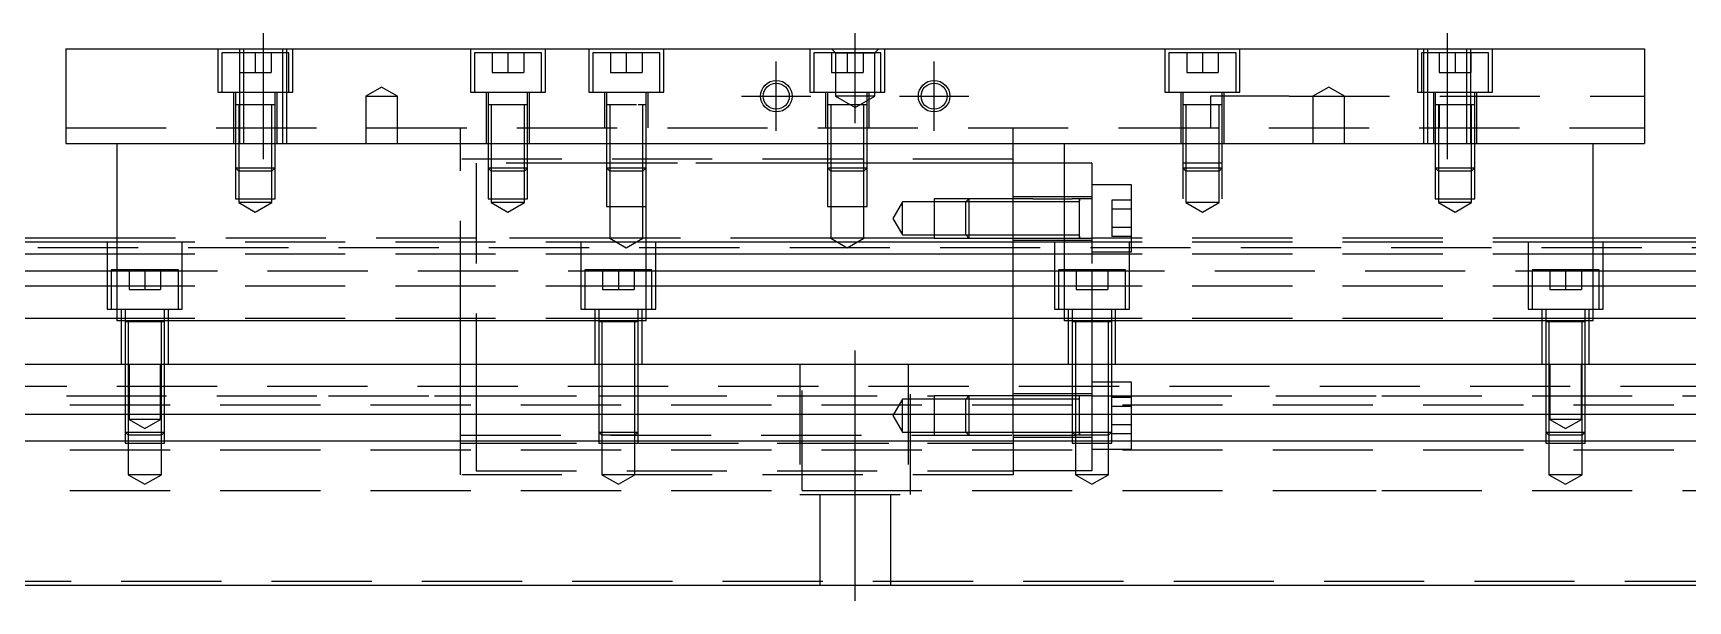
# Model space of a CAD drawing. Extents: x -20 to 801, y -275 to 102.
# Drawn here: x 185.8 to 395.5, y -233.5 to -161.5 of the extents above; entities that cross this region are included whole.
import ezdxf

# ---------------------------------------------------------------- set-up
doc = ezdxf.new("R2010")
doc.units = 0
doc.linetypes.add('CENTER', pattern=[50.8, 31.75, -6.35, 6.35, -6.35])
doc.linetypes.add('DASHED', pattern=[19.05, 12.7, -6.35])
doc.layers.get('0').update_dxf_attribs({"linetype": 'CONTINUOUS'})
doc.layers.add('CENTER', color=1, linetype='CENTER')

msp = doc.modelspace()

# ---------------------------------------------------------------- linework, layer by layer
at = {"color": 7, "linetype": 'CONTINUOUS'}
for p, q in [((190, -163.53), (190, -175.53)), ((190, -163.53), (390, -163.53)), ((390, -163.53), (390, -175.53)), ((190, -175.53), (390, -175.53)), ((196.5, -198.03), (196.5, -175.53)), ((263.5, -198.03), (263.5, -175.53)), ((310, -188.03), (310, -175.53)), ((316.5, -198.03), (316.5, -175.53)), ((383.5, -198.03), (383.5, -175.53)), ((316.5, -178.03), (310, -178.03)), ((318.4, -182.93), (318.4, -182.529994)), ((196.5, -188.03), (0, -188.03)), ((196.5, -187.53), (28, -187.53)), ((316.5, -188.03), (263.5, -188.03)), ((318.4, -187.530006), (318.4, -187.13)), ((523, -187.53), (383.5, -187.53)), ((580, -188.03), (383.5, -188.03)), ((196.5, -189.569608), (0, -189.569608)), ((316.5, -189.569608), (263.5, -189.569608)), ((580, -189.569608), (383.5, -189.569608)), ((0, -191.690392), (196.5, -191.690392)), ((263.5, -191.690392), (316.5, -191.690392)), ((383.5, -191.690392), (580, -191.690392)), ((196.5, -193.600532), (0, -193.600532)), ((316.5, -193.600532), (263.5, -193.600532)), ((580, -193.600532), (383.5, -193.600532)), ((196.5, -197.711934), (0, -197.711934)), ((263.5, -198.03), (196.5, -198.03)), ((316.5, -197.711934), (263.5, -197.711934)), ((383.5, -198.03), (316.5, -198.03)), ((580, -197.711934), (383.5, -197.711934)), ((0, -203.53), (580, -203.53)), ((0, -209.83), (580, -209.83)), ((318.4, -209.879968), (318.4, -209.83)), ((0, -213.23), (580, -213.23)), ((318.4, -212.530006), (318.4, -212.529148)), ((0, -231.53), (580, -231.53))]:
    msp.add_line(p, q, dxfattribs=at)
at = {"color": 3, "linetype": 'DASHED'}
for p, q in [((209.25, -163.53), (209.25, -169.03)), ((212.000006, -163.53), (212.000006, -175.53)), ((212.5, -163.53), (212.5, -175.53)), ((217.5, -175.53), (217.5, -163.53)), ((217.999994, -175.53), (217.999994, -163.53)), ((218.75, -169.03), (218.75, -163.53)), ((241.25, -163.53), (241.25, -169.03)), ((250.75, -169.03), (250.75, -163.53)), ((256.25, -163.53), (256.25, -169.03)), ((265.75, -169.03), (265.75, -163.53)), ((284.25, -163.53), (284.25, -169.03)), ((287.5, -164.03), (287, -163.53)), ((292.5, -164.03), (293, -163.53)), ((293.75, -169.03), (293.75, -163.53)), ((329.25, -163.53), (329.25, -169.03)), ((338.75, -169.03), (338.75, -163.53)), ((361.25, -163.53), (361.25, -169.03)), ((362.000006, -163.53), (362.000006, -175.53)), ((362.5, -163.53), (362.5, -175.53)), ((367.5, -175.53), (367.5, -163.53)), ((367.999994, -175.53), (367.999994, -163.53)), ((370.75, -169.03), (370.75, -163.53)), ((218.25, -164.03), (209.75, -164.03)), ((209.75, -164.03), (209.75, -169.03)), ((212, -164.03), (212, -166.53)), ((214, -164.03), (214, -166.53)), ((216, -164.03), (216, -166.53)), ((218.25, -169.03), (218.25, -164.03)), ((250.25, -164.03), (241.75, -164.03)), ((241.75, -164.03), (241.75, -169.03)), ((244, -164.03), (244, -166.53)), ((246, -164.03), (246, -166.53)), ((248, -164.03), (248, -166.53)), ((250.25, -169.03), (250.25, -164.03)), ((265.25, -164.03), (256.75, -164.03)), ((256.75, -164.03), (256.75, -169.03)), ((259, -164.03), (259, -166.53)), ((261, -164.03), (261, -166.53)), ((263, -164.03), (263, -166.53)), ((265.25, -169.03), (265.25, -164.03)), ((293.25, -164.03), (284.75, -164.03)), ((284.75, -164.03), (284.75, -169.03)), ((287, -164.03), (287, -166.53)), ((287.5, -164.03), (287.5, -169.53)), ((287.5, -164.03), (292.5, -164.03)), ((289, -164.03), (289, -166.53)), ((291, -164.03), (291, -166.53)), ((292.5, -169.53), (292.5, -164.03)), ((293.25, -169.03), (293.25, -164.03)), ((338.25, -164.03), (329.75, -164.03)), ((329.75, -164.03), (329.75, -169.03)), ((332, -164.03), (332, -166.53)), ((334, -164.03), (334, -166.53)), ((336, -164.03), (336, -166.53)), ((338.25, -169.03), (338.25, -164.03)), ((370.25, -164.03), (361.75, -164.03)), ((361.75, -164.03), (361.75, -169.03)), ((364, -164.03), (364, -166.53)), ((366, -164.03), (366, -166.53)), ((368, -164.03), (368, -166.53)), ((370.25, -169.03), (370.25, -164.03)), ((212, -166.53), (214, -166.53)), ((214, -166.53), (216, -166.53)), ((244, -166.53), (246, -166.53)), ((246, -166.53), (248, -166.53)), ((259, -166.53), (261, -166.53)), ((261, -166.53), (263, -166.53)), ((287, -166.53), (289, -166.53)), ((289, -166.53), (291, -166.53)), ((332, -166.53), (334, -166.53)), ((334, -166.53), (336, -166.53)), ((364, -166.53), (366, -166.53)), ((366, -166.53), (368, -166.53)), ((209.25, -169.03), (218.75, -169.03)), ((211.25, -169.03), (211.25, -175.53)), ((211.5, -169.03), (211.5, -170.63)), ((216.5, -170.63), (216.5, -169.03)), ((216.75, -175.53), (216.75, -169.03)), ((230, -168.3753), (228, -169.53)), ((228, -169.53), (230, -169.53)), ((228, -169.53), (228, -175.53)), ((232, -169.53), (230, -168.3753)), ((230, -169.53), (232, -169.53)), ((232, -175.53), (232, -169.53)), ((241.25, -169.03), (250.75, -169.03)), ((243.25, -169.03), (243.25, -175.53)), ((243.5, -169.03), (243.5, -170.63)), ((248.5, -170.63), (248.5, -169.03)), ((248.75, -175.53), (248.75, -169.03)), ((256.25, -169.03), (265.75, -169.03)), ((258.25, -169.03), (258.25, -173.53)), ((258.5, -169.03), (258.5, -170.63)), ((263.5, -170.63), (263.5, -169.03)), ((263.75, -173.53), (263.75, -169.03)), ((284.25, -169.03), (293.75, -169.03)), ((286.25, -169.03), (286.25, -173.53)), ((286.5, -169.03), (286.5, -170.63)), ((292.5, -169.53), (287.5, -169.53)), ((287.5, -169.53), (290, -170.973376)), ((290, -170.973376), (292.5, -169.53)), ((291.5, -170.63), (291.5, -169.03)), ((291.75, -173.53), (291.75, -169.03)), ((329.25, -169.03), (338.75, -169.03)), ((331.25, -169.03), (331.25, -175.53)), ((331.5, -169.03), (331.5, -170.63)), ((335, -169.53), (335, -173.53)), ((345, -169.53), (335, -169.53)), ((336.5, -170.63), (336.5, -169.03)), ((336.75, -175.53), (336.75, -169.03)), ((345, -169.53), (390, -169.53)), ((350, -168.3753), (348, -169.53)), ((348, -169.53), (350, -169.53)), ((348, -169.53), (348, -175.53)), ((352, -169.53), (350, -168.3753)), ((350, -169.53), (352, -169.53)), ((352, -175.53), (352, -169.53)), ((361.25, -169.03), (370.75, -169.03)), ((363.25, -169.03), (363.25, -175.53)), ((363.5, -169.03), (363.5, -170.63)), ((368.5, -170.63), (368.5, -169.03)), ((368.75, -175.53), (368.75, -169.03)), ((211.5, -170.625), (211.5, -170.63)), ((211.757468, -170.63), (211.5, -170.63)), ((211.5, -170.63), (211.5, -175.52998)), ((211.5, -170.63), (211.5, -170.635)), ((216.242552, -170.63), (211.757468, -170.63)), ((211.9, -170.63), (211.9, -175.52998)), ((216.1, -175.52998), (216.1, -170.63)), ((216.5, -170.63), (216.242552, -170.63)), ((216.5, -170.63), (216.5, -170.625)), ((216.5, -175.52998), (216.5, -170.63)), ((216.5, -170.635), (216.5, -170.63)), ((243.5, -170.625), (243.5, -170.63)), ((243.757468, -170.63), (243.5, -170.63)), ((243.5, -170.63), (243.5, -175.52998)), ((243.5, -170.63), (243.5, -170.635)), ((248.242552, -170.63), (243.757468, -170.63)), ((243.9, -170.63), (243.9, -175.52998)), ((248.1, -175.52998), (248.1, -170.63)), ((248.5, -170.63), (248.242552, -170.63)), ((248.5, -170.63), (248.5, -170.625)), ((248.5, -175.52998), (248.5, -170.63)), ((248.5, -170.635), (248.5, -170.63)), ((258.5, -170.625), (258.5, -170.63)), ((258.757468, -170.63), (258.5, -170.63)), ((258.5, -170.63), (258.5, -173.52998)), ((258.5, -170.63), (258.5, -170.635)), ((262.300194, -170.63), (258.757468, -170.63)), ((258.9, -170.63), (258.9, -173.52998)), ((263.5, -170.63), (262.5, -170.63)), ((263.1, -173.52998), (263.1, -170.63)), ((263.5, -170.63), (263.5, -170.625)), ((263.5, -173.52998), (263.5, -170.63)), ((263.5, -170.635), (263.5, -170.63)), ((286.5, -170.625), (286.5, -170.63)), ((286.757468, -170.63), (286.5, -170.63)), ((286.5, -170.63), (286.5, -170.635)), ((286.5, -170.63), (286.5, -173.52998)), ((291.242552, -170.63), (286.757468, -170.63)), ((286.9, -170.63), (286.9, -173.52998)), ((291.1, -173.52998), (291.1, -170.63)), ((291.5, -170.63), (291.242552, -170.63)), ((291.5, -170.63), (291.5, -170.625)), ((291.5, -170.635), (291.5, -170.63)), ((291.5, -173.52998), (291.5, -170.63)), ((331.5, -170.625), (331.5, -170.63)), ((331.757468, -170.63), (331.5, -170.63)), ((331.5, -170.63), (331.5, -170.635)), ((331.5, -170.63), (331.5, -175.52998)), ((336.242552, -170.63), (331.757468, -170.63)), ((331.9, -170.63), (331.9, -175.52998)), ((336.1, -175.52998), (336.1, -170.63)), ((336.5, -170.63), (336.242552, -170.63)), ((336.5, -170.63), (336.5, -170.625)), ((336.5, -170.635), (336.5, -170.63)), ((336.5, -175.52998), (336.5, -170.63)), ((363.5, -170.625), (363.5, -170.63)), ((363.757468, -170.63), (363.5, -170.63)), ((363.5, -170.63), (363.5, -175.52998)), ((363.5, -170.63), (363.5, -170.635)), ((368.242552, -170.63), (363.757468, -170.63)), ((363.9, -170.63), (363.9, -175.52998)), ((364, -170.63), (364, -173.53)), ((368.1, -175.52998), (368.1, -170.63)), ((368.5, -170.63), (368.242552, -170.63)), ((368.5, -170.63), (368.5, -170.625)), ((368.5, -175.52998), (368.5, -170.63)), ((368.5, -170.635), (368.5, -170.63)), ((190, -173.53), (390, -173.53)), ((240, -175.53), (240, -173.53)), ((258.5, -173.53), (258.5, -175.53)), ((258.500006, -173.53), (258.500006, -175.53)), ((258.9, -173.53), (258.9, -175.53)), ((263.1, -175.53), (263.1, -173.53)), ((263.499994, -175.53), (263.499994, -173.53)), ((263.5, -175.53), (263.5, -173.53)), ((286.5, -173.53), (286.5, -175.53)), ((286.500006, -173.53), (286.500006, -175.53)), ((286.9, -173.53), (286.9, -175.53)), ((291.1, -175.53), (291.1, -173.53)), ((291.499994, -175.53), (291.499994, -173.53)), ((291.5, -175.53), (291.5, -173.53)), ((310, -175.53), (310, -173.53)), ((211.5, -175.53), (211.5, -178.63)), ((211.500006, -175.53), (211.500006, -178.630006)), ((211.9, -175.53), (211.9, -179.03)), ((216.1, -179.03), (216.1, -175.53)), ((216.499994, -178.630006), (216.499994, -175.53)), ((216.5, -178.63), (216.5, -175.53)), ((240, -198.03), (240, -175.53)), ((243.5, -175.53), (243.5, -178.63)), ((243.500006, -175.53), (243.500006, -178.630006)), ((243.9, -175.53), (243.9, -179.03)), ((248.1, -179.03), (248.1, -175.53)), ((248.499994, -178.630006), (248.499994, -175.53)), ((248.5, -178.63), (248.5, -175.53)), ((258.5, -175.53), (258.5, -178.63)), ((258.500006, -175.53), (258.500006, -178.630006)), ((258.9, -175.53), (258.9, -179.03)), ((263.1, -179.03), (263.1, -175.53)), ((263.499994, -178.630006), (263.499994, -175.53)), ((263.5, -178.63), (263.5, -175.53)), ((286.5, -175.53), (286.5, -178.63)), ((286.500006, -175.53), (286.500006, -178.630006)), ((286.9, -175.53), (286.9, -179.03)), ((291.1, -179.03), (291.1, -175.53)), ((291.499994, -178.630006), (291.499994, -175.53)), ((291.5, -178.63), (291.5, -175.53)), ((331.5, -175.53), (331.5, -178.63)), ((331.500006, -175.53), (331.500006, -178.630006)), ((331.9, -175.53), (331.9, -179.03)), ((336.1, -179.03), (336.1, -175.53)), ((336.499994, -178.630006), (336.499994, -175.53)), ((336.5, -178.63), (336.5, -175.53)), ((363.5, -175.53), (363.5, -178.63)), ((363.500006, -175.53), (363.500006, -178.630006)), ((363.9, -175.53), (363.9, -179.03)), ((368.1, -179.03), (368.1, -175.53)), ((368.499994, -178.630006), (368.499994, -175.53)), ((368.5, -178.63), (368.5, -175.53)), ((310, -177.53), (240, -177.53)), ((242, -178.03), (242, -198.03)), ((258.5, -178.03), (242, -178.03)), ((258.9, -178.03), (258.5, -178.03)), ((262.5, -178.03), (258.9, -178.03)), ((262.9, -178.03), (262.5, -178.03)), ((263.1, -178.03), (262.9, -178.03)), ((263.5, -178.03), (263.1, -178.03)), ((267.1, -178.03), (263.5, -178.03)), ((267.5, -178.03), (267.1, -178.03)), ((282.5, -178.03), (267.5, -178.03)), ((286.5, -178.03), (282.5, -178.03)), ((286.9, -178.03), (286.5, -178.03)), ((291.1, -178.03), (286.9, -178.03)), ((291.5, -178.03), (291.1, -178.03)), ((297.5, -178.03), (291.5, -178.03)), ((310, -178.03), (297.5, -178.03)), ((320, -178.03), (316.5, -178.03)), ((320, -178.03), (320, -191.53)), ((331.9, -178.03), (331.5, -178.03)), ((336.1, -178.03), (331.9, -178.03)), ((336.5, -178.03), (336.1, -178.03)), ((211.5, -178.63), (216.5, -178.63)), ((211.5, -178.63), (211.9, -179.03)), ((211.500006, -178.63002), (211.500006, -182.53)), ((216.1, -179.03), (211.9, -179.03)), ((211.9, -179.03002), (211.9, -182.53)), ((216.1, -179.03), (216.5, -178.63)), ((216.1, -182.53), (216.1, -179.03002)), ((216.499994, -182.53), (216.499994, -178.63002)), ((243.5, -178.63), (248.5, -178.63)), ((243.5, -178.63), (243.9, -179.03)), ((243.500006, -178.63002), (243.500006, -182.53)), ((248.1, -179.03), (243.9, -179.03)), ((243.9, -179.03002), (243.9, -182.53)), ((248.1, -179.03), (248.5, -178.63)), ((248.1, -182.53), (248.1, -179.03002)), ((248.499994, -182.53), (248.499994, -178.63002)), ((258.5, -178.63), (263.499994, -178.63)), ((258.5, -178.63), (258.9, -179.03)), ((258.500006, -178.63002), (258.500006, -183.53)), ((263.1, -179.03), (258.9, -179.03)), ((258.9, -179.03002), (258.9, -183.53)), ((262.9, -179.03), (262.500006, -179.03)), ((263.1, -179.03), (263.5, -178.63)), ((263.1, -183.53), (263.1, -179.03002)), ((263.499994, -179.03), (263.499994, -178.63002)), ((263.499994, -182.53), (263.499994, -179.03)), ((286.5, -178.63), (291.5, -178.63)), ((286.5, -178.63), (286.9, -179.03)), ((286.500006, -178.63002), (286.500006, -183.53)), ((291.1, -179.03), (286.9, -179.03)), ((286.9, -179.03002), (286.9, -183.53)), ((291.1, -179.03), (291.5, -178.63)), ((291.1, -183.53), (291.1, -179.03002)), ((291.499994, -183.53), (291.499994, -178.63002)), ((331.5, -178.63), (336.5, -178.63)), ((331.5, -178.63), (331.9, -179.03)), ((331.500006, -178.63002), (331.500006, -182.53)), ((336.1, -179.03), (331.9, -179.03)), ((331.9, -179.03002), (331.9, -182.53)), ((336.1, -179.03), (336.5, -178.63)), ((336.1, -182.53), (336.1, -179.03002)), ((336.499994, -182.53), (336.499994, -178.63002)), ((363.5, -178.63), (368.5, -178.63)), ((363.5, -178.63), (363.9, -179.03)), ((363.500006, -178.63002), (363.500006, -182.53)), ((368.1, -179.03), (363.9, -179.03)), ((363.9, -179.03002), (363.9, -182.53)), ((368.1, -179.03), (368.5, -178.63)), ((368.1, -182.53), (368.1, -179.03002)), ((368.499994, -182.53), (368.499994, -178.63002)), ((320, -182.28), (310, -182.28)), ((325, -180.78), (320, -180.78)), ((325, -189.28), (325, -180.78)), ((211.500006, -182.53), (216.499994, -182.53)), ((211.9, -182.53), (211.9, -183.03)), ((216.1, -183.03), (211.9, -183.03)), ((211.9, -183.03), (214, -184.242436)), ((214, -184.242436), (216.1, -183.03)), ((216.1, -183.03), (216.1, -182.53)), ((243.500006, -182.53), (248.499994, -182.53)), ((243.9, -182.53), (243.9, -183.03)), ((248.1, -183.03), (243.9, -183.03)), ((243.9, -183.03), (246, -184.242436)), ((246, -184.242436), (248.1, -183.03)), ((248.1, -183.03), (248.1, -182.53)), ((258.500006, -183.53), (263.499994, -183.53)), ((258.9, -183.53), (258.9, -187.53)), ((263.1, -187.53), (263.1, -183.53)), ((263.499994, -183.53), (263.499994, -182.53)), ((286.500006, -183.53), (291.499994, -183.53)), ((286.9, -183.53), (286.9, -187.53)), ((291.1, -187.53), (291.1, -183.53)), ((296, -182.93), (294.787564, -185.03)), ((296, -187.13), (296, -182.93)), ((300, -182.93), (296, -182.93)), ((300, -182.530006), (300, -187.529994)), ((304.39998, -182.530006), (300, -182.530006)), ((303.99998, -182.93), (300, -182.93)), ((304.4, -182.53), (304, -182.93)), ((304, -187.13), (304, -182.93)), ((310, -182.93), (304, -182.93)), ((310, -182.530006), (304.399994, -182.530006)), ((304.4, -182.53), (304.4, -187.53)), ((310, -182.53), (304.4, -182.53)), ((312.500006, -182.53), (310.00002, -182.53)), ((318.4, -182.93), (310.00002, -182.93)), ((312.500006, -182.53), (317.499994, -182.53)), ((318.405, -182.53), (317.499994, -182.53)), ((320, -182.53), (318.395, -182.53)), ((318.4, -182.787468), (318.4, -182.53)), ((318.4, -182.53), (318.4, -182.787448)), ((318.4, -182.787468), (318.4, -182.53)), ((318.4, -184.879954), (318.4, -182.787468)), ((322.5, -182.720598), (322.5, -183.8753)), ((325, -182.720598), (322.5, -182.720598)), ((322.5, -183.8753), (322.5, -186.1847)), ((325, -183.8753), (322.5, -183.8753)), ((331.9, -182.53), (331.9, -183.03)), ((336.1, -183.03), (331.9, -183.03)), ((331.9, -183.03), (334, -184.242436)), ((334, -184.242436), (336.1, -183.03)), ((336.1, -183.03), (336.1, -182.53)), ((363.500006, -182.53), (368.499994, -182.53)), ((363.9, -182.53), (363.9, -183.03)), ((368.1, -183.03), (363.9, -183.03)), ((363.9, -183.03), (366, -184.242436)), ((366, -184.242436), (368.1, -183.03)), ((368.1, -183.03), (368.1, -182.53)), ((294.787564, -185.03), (296, -187.13)), ((318.4, -187.272552), (318.4, -184.879954)), ((322.5, -186.1847), (322.5, -187.339402)), ((325, -186.1847), (322.5, -186.1847)), ((195.25, -188.03), (195.25, -196.53)), ((241.99998, -187.53), (196.5, -187.53)), ((263.5, -188.03), (196.5, -188.03)), ((204.75, -196.53), (204.75, -188.03)), ((258.9, -187.53), (242, -187.53)), ((255.25, -188.03), (255.25, -196.53)), ((263.1, -187.53), (258.9, -187.53)), ((258.9, -187.53), (261, -188.742436)), ((261, -188.742436), (263.1, -187.53)), ((286.9, -187.53), (263.1, -187.53)), ((264.75, -196.53), (264.75, -188.03)), ((291.1, -187.53), (286.9, -187.53)), ((286.9, -187.53), (289, -188.742436)), ((289, -188.742436), (291.1, -187.53)), ((299.99998, -187.53), (291.1, -187.53)), ((296, -187.13), (300, -187.13)), ((300, -187.13), (303.99998, -187.13)), ((300, -187.529994), (304.39998, -187.529994)), ((304, -187.13), (304.4, -187.53)), ((304, -187.13), (310, -187.13)), ((304.4, -187.529994), (310, -187.529994)), ((304.4, -187.53), (310, -187.53)), ((310, -187.78), (320, -187.78)), ((310, -198.03), (310, -188.03)), ((310.00002, -187.13), (318.4, -187.13)), ((310.00002, -187.53), (318.405, -187.53)), ((315.25, -188.03), (315.25, -196.53)), ((383.5, -188.03), (316.5, -188.03)), ((318.395, -187.53), (320, -187.53)), ((318.4, -187.53), (318.4, -187.272552)), ((318.4, -187.272602), (318.4, -187.53)), ((383.5, -187.53), (320.00002, -187.53)), ((325, -187.339402), (322.5, -187.339402)), ((324.75, -196.53), (324.75, -188.03)), ((375.25, -188.03), (375.25, -196.53)), ((384.75, -196.53), (384.75, -188.03)), ((523, -188.78), (25, -188.78)), ((263.5, -189.569608), (196.5, -189.569608)), ((383.5, -189.569608), (316.5, -189.569608)), ((320, -189.28), (325, -189.28)), ((204.25, -191.53), (195.75, -191.53)), ((195.75, -191.53), (195.75, -196.53)), ((196.5, -191.690392), (263.5, -191.690392)), ((198, -191.53), (198, -194.03)), ((200, -191.53), (200, -194.03)), ((202, -191.53), (202, -194.03)), ((204.25, -196.53), (204.25, -191.53)), ((264.25, -191.53), (255.75, -191.53)), ((255.75, -191.53), (255.75, -196.53)), ((258, -191.53), (258, -194.03)), ((260, -191.53), (260, -194.03)), ((262, -191.53), (262, -194.03)), ((264.25, -196.53), (264.25, -191.53)), ((324.25, -191.53), (315.75, -191.53)), ((315.75, -191.53), (315.75, -196.53)), ((316.5, -191.690392), (383.5, -191.690392)), ((318, -191.53), (318, -194.03)), ((320, -191.53), (320, -194.03)), ((322, -191.53), (322, -194.03)), ((324.25, -196.53), (324.25, -191.53)), ((384.25, -191.53), (375.75, -191.53)), ((375.75, -191.53), (375.75, -196.53)), ((378, -191.53), (378, -194.03)), ((380, -191.53), (380, -194.03)), ((382, -191.53), (382, -194.03)), ((384.25, -196.53), (384.25, -191.53)), ((263.5, -193.600532), (196.5, -193.600532)), ((198, -194.03), (200, -194.03)), ((200, -194.03), (202, -194.03)), ((258, -194.03), (260, -194.03)), ((260, -194.03), (262, -194.03)), ((383.5, -193.600532), (316.5, -193.600532)), ((318, -194.03), (320, -194.03)), ((320, -194.03), (322, -194.03)), ((320, -194.03), (320, -196.53)), ((378, -194.03), (380, -194.03)), ((380, -194.03), (382, -194.03)), ((195.25, -196.53), (204.75, -196.53)), ((197, -196.53), (197, -203.53)), ((197.5, -196.53), (197.5, -198.13)), ((202.5, -198.13), (202.5, -196.53)), ((203, -203.53), (203, -196.53)), ((255.25, -196.53), (264.75, -196.53)), ((257, -196.53), (257, -203.53)), ((257.5, -196.53), (257.5, -198.13)), ((262.5, -198.13), (262.5, -196.53)), ((263, -203.53), (263, -196.53)), ((315.25, -196.53), (324.75, -196.53)), ((317, -196.53), (317, -203.53)), ((317.5, -196.53), (317.5, -198.03)), ((320, -196.53), (320, -198.03)), ((322.5, -198.03), (322.5, -196.53)), ((323, -203.53), (323, -196.53)), ((375.25, -196.53), (384.75, -196.53)), ((377, -196.53), (377, -203.53)), ((377.5, -196.53), (377.5, -198.13)), ((382.5, -198.13), (382.5, -196.53)), ((383, -203.53), (383, -196.53)), ((263.5, -197.711934), (196.5, -197.711934)), ((197.5, -198.125), (197.5, -198.13)), ((202.5, -198.13), (197.5, -198.13)), ((197.5, -198.13), (197.5, -198.135)), ((197.5, -198.13), (197.5, -203.52998)), ((197.9, -198.13), (197.9, -203.52998)), ((202.1, -203.52998), (202.1, -198.13)), ((202.5, -198.13), (202.5, -198.125)), ((202.5, -198.135), (202.5, -198.13)), ((202.5, -203.52998), (202.5, -198.13)), ((240, -203.53), (240, -198.03)), ((242, -198.03), (242, -203.53)), ((257.5, -198.125), (257.5, -198.13)), ((262.5, -198.13), (257.5, -198.13)), ((257.5, -198.13), (257.5, -198.135)), ((257.5, -198.13), (257.5, -203.52998)), ((257.9, -198.13), (257.9, -203.52998)), ((262.1, -203.52998), (262.1, -198.13)), ((262.5, -198.13), (262.5, -198.125)), ((262.5, -198.135), (262.5, -198.13)), ((262.5, -203.52998), (262.5, -198.13)), ((310, -203.53), (310, -198.03)), ((383.5, -197.711934), (316.5, -197.711934)), ((322.500006, -198.13), (317.499994, -198.13)), ((322.500006, -198.13), (317.499994, -198.13)), ((322.500006, -198.13), (317.499994, -198.13)), ((317.5, -198.03), (317.5, -198.13)), ((317.5, -198.125), (317.5, -198.13)), ((317.5, -198.13), (317.5, -198.135)), ((317.5, -198.13), (317.5, -203.52998)), ((317.9, -198.13), (317.9, -203.52998)), ((320, -198.03), (320, -198.13)), ((320, -198.13), (320, -203.53)), ((322.1, -203.52998), (322.1, -198.13)), ((322.5, -198.13), (322.5, -198.03)), ((322.5, -198.13), (322.5, -198.125)), ((322.5, -198.135), (322.5, -198.13)), ((322.5, -203.52998), (322.5, -198.13)), ((377.5, -198.125), (377.5, -198.13)), ((382.5, -198.13), (377.5, -198.13)), ((377.5, -198.13), (377.5, -198.135)), ((377.5, -198.13), (377.5, -203.52998)), ((377.9, -198.13), (377.9, -203.52998)), ((382.1, -203.52998), (382.1, -198.13)), ((382.5, -198.13), (382.5, -198.125)), ((382.5, -198.135), (382.5, -198.13)), ((382.5, -203.52998), (382.5, -198.13)), ((197.5, -203.53), (197.5, -209.83)), ((197.500006, -203.53), (197.500006, -209.83)), ((197.9, -203.53), (197.9, -209.83)), ((198, -203.53), (198, -210.53)), ((202, -210.53), (202, -203.53)), ((202.1, -209.83), (202.1, -203.53)), ((202.499994, -209.83), (202.499994, -203.53)), ((202.5, -209.83), (202.5, -203.53)), ((240, -209.83), (240, -203.53)), ((242, -203.53), (242, -209.83)), ((257.5, -203.53), (257.5, -209.83)), ((257.500006, -203.53), (257.500006, -209.83)), ((257.9, -203.53), (257.9, -209.83)), ((262.1, -209.83), (262.1, -203.53)), ((262.499994, -209.83), (262.499994, -203.53)), ((262.5, -209.83), (262.5, -203.53)), ((283, -203.53), (283, -220.03)), ((283.291796, -219.53), (283.291796, -203.53)), ((296.708204, -203.53), (296.708204, -219.53)), ((297, -220.03), (297, -203.53)), ((310, -209.83), (310, -203.53)), ((317.5, -203.53), (317.5, -209.83)), ((317.500006, -203.53), (317.500006, -209.83)), ((317.9, -203.53), (317.9, -209.83)), ((320, -203.53), (320, -209.83)), ((322.1, -209.83), (322.1, -203.53)), ((322.499994, -209.83), (322.499994, -203.53)), ((322.5, -209.83), (322.5, -203.53)), ((377.5, -203.53), (377.5, -209.83)), ((377.500006, -203.53), (377.500006, -209.83)), ((377.9, -203.53), (377.9, -209.83)), ((378, -203.53), (378, -210.53)), ((382, -210.53), (382, -203.53)), ((382.1, -209.83), (382.1, -203.53)), ((382.499994, -209.83), (382.499994, -203.53)), ((382.5, -209.83), (382.5, -203.53)), ((25, -206.28), (523, -206.28)), ((56.708204, -207.53), (223.291796, -207.53)), ((197.5, -207.53), (197.9, -207.53)), ((197.9, -207.53), (202.1, -207.53)), ((202.1, -207.53), (202.5, -207.53)), ((223.291796, -207.53), (236.708204, -207.53)), ((236.708204, -207.53), (240, -207.53)), ((240, -207.53), (241.99998, -207.53)), ((242, -207.529994), (299.999982, -207.529994)), ((242, -207.53), (299.99998, -207.53)), ((257.5, -207.53), (257.9, -207.53)), ((257.9, -207.53), (262.1, -207.53)), ((262.1, -207.53), (262.5, -207.53)), ((300, -207.530006), (300, -212.529994)), ((304.39998, -207.530006), (300, -207.530006)), ((304.4, -207.53), (304, -207.93)), ((310, -207.530006), (304.399994, -207.530006)), ((304.4, -207.53), (304.4, -209.83)), ((310, -207.53), (304.4, -207.53)), ((320, -207.28), (310, -207.28)), ((317.5, -207.53), (310.00002, -207.53)), ((317.9, -207.53), (317.5, -207.53)), ((318.4, -207.53), (317.9, -207.53)), ((318.4, -207.53), (318.395, -207.53)), ((318.4, -207.787468), (318.4, -207.53)), ((318.405, -207.53), (318.4, -207.53)), ((320, -207.53), (318.4, -207.53)), ((322.1, -205.78), (320, -205.78)), ((320.00002, -207.53), (322.1, -207.53)), ((322.5, -205.78), (322.1, -205.78)), ((322.1, -207.53), (322.5, -207.53)), ((325, -205.78), (322.5, -205.78)), ((322.5, -207.53), (325, -207.53)), ((325, -209.83), (325, -205.78)), ((325, -207.53), (343.291796, -207.53)), ((343.291796, -207.53), (356.708204, -207.53)), ((356.708204, -207.53), (523.005, -207.53)), ((377.5, -207.53), (377.9, -207.53)), ((377.9, -207.53), (382.1, -207.53)), ((382.1, -207.53), (382.5, -207.53)), ((0, -208.68), (580, -208.68)), ((296, -207.93), (294.787564, -210.03)), ((296, -212.13), (296, -207.93)), ((300, -207.93), (296, -207.93)), ((303.99998, -207.93), (300, -207.93)), ((304, -209.83), (304, -207.93)), ((310, -207.93), (304, -207.93)), ((317.5, -207.93), (310.00002, -207.93)), ((317.9, -207.93), (317.5, -207.93)), ((318.4, -207.93), (317.9, -207.93)), ((318.4, -209.829974), (318.4, -207.787468)), ((325, -207.720598), (322.5, -207.720598)), ((325, -208.8753), (322.5, -208.8753)), ((197.5, -209.83), (197.5, -212.13)), ((197.500006, -209.83), (197.500006, -212.130006)), ((197.9, -209.83), (197.9, -212.53)), ((202, -210.53), (198, -210.53)), ((198, -210.53), (200, -211.6847)), ((200, -211.6847), (202, -210.53)), ((202.1, -212.53), (202.1, -209.83)), ((202.499994, -212.130006), (202.499994, -209.83)), ((202.5, -212.13), (202.5, -209.83)), ((240, -212.53), (240, -209.83)), ((242, -209.83), (242, -213.23)), ((257.5, -209.83), (257.5, -212.13)), ((257.500006, -209.83), (257.500006, -212.130006)), ((257.9, -209.83), (257.9, -212.53)), ((262.1, -212.53), (262.1, -209.83)), ((262.499994, -212.130006), (262.499994, -209.83)), ((262.5, -212.13), (262.5, -209.83)), ((294.787564, -210.03), (296, -212.13)), ((304, -212.13), (304, -209.83)), ((304.4, -209.83), (304.4, -212.53)), ((310, -212.53), (310, -209.83)), ((317.5, -209.83), (317.5, -212.13)), ((317.500006, -209.83), (317.500006, -212.130006)), ((317.9, -209.83), (317.9, -212.53)), ((318.4, -210.23002), (318.4, -209.829974)), ((318.4, -212.272552), (318.4, -210.23002)), ((320, -209.83), (320, -212.53)), ((322.1, -212.53), (322.1, -209.83)), ((322.499994, -212.130006), (322.499994, -209.83)), ((322.5, -212.13), (322.5, -209.83)), ((325, -211.1847), (322.5, -211.1847)), ((325, -213.23), (325, -209.83)), ((377.5, -209.83), (377.5, -212.13)), ((377.500006, -209.83), (377.500006, -212.130006)), ((377.9, -209.83), (377.9, -212.53)), ((382, -210.53), (378, -210.53)), ((378, -210.53), (380, -211.6847)), ((380, -211.6847), (382, -210.53)), ((382.1, -212.53), (382.1, -209.83)), ((382.499994, -212.130006), (382.499994, -209.83)), ((382.5, -212.13), (382.5, -209.83)), ((197.5, -212.13), (202.5, -212.13)), ((197.5, -212.13), (197.9, -212.53)), ((197.500006, -212.13002), (197.500006, -213.23)), ((197.500006, -213.23), (197.500006, -213.53)), ((197.500006, -213.53), (202.499994, -213.53)), ((202.1, -212.53), (197.9, -212.53)), ((197.9, -212.53002), (197.9, -213.53)), ((197.9, -213.53), (197.9, -217.53)), ((202.1, -212.53), (202.5, -212.13)), ((202.1, -213.53), (202.1, -212.53002)), ((202.1, -217.53), (202.1, -213.53)), ((202.499994, -213.23), (202.499994, -212.13002)), ((202.499994, -213.53), (202.499994, -213.23)), ((240, -213.23), (240, -212.53)), ((240, -212.53), (310, -212.53)), ((240, -217.53), (240, -213.23)), ((240, -213.53), (257.500006, -213.53)), ((240, -213.53), (242, -213.53)), ((242, -213.23), (242, -217.03)), ((242, -213.53), (310, -213.53)), ((257.5, -212.13), (262.5, -212.13)), ((257.5, -212.13), (257.9, -212.53)), ((257.500006, -212.13002), (257.500006, -213.23)), ((257.500006, -213.23), (257.500006, -213.53)), ((257.500006, -213.53), (262.499994, -213.53)), ((262.1, -212.53), (257.9, -212.53)), ((257.9, -212.53002), (257.9, -213.53)), ((257.9, -213.53), (257.9, -217.53)), ((262.1, -212.53), (262.5, -212.13)), ((262.1, -213.53), (262.1, -212.53002)), ((262.1, -217.53), (262.1, -213.53)), ((262.499994, -213.23), (262.499994, -212.13002)), ((262.499994, -213.53), (262.499994, -213.23)), ((262.499994, -213.53), (310, -213.53)), ((296, -212.13), (300, -212.13)), ((300, -212.13), (303.99998, -212.13)), ((304, -212.13), (310, -212.13)), ((304, -212.13), (304.4, -212.53)), ((310, -212.53), (310, -213.23)), ((310, -212.78), (320, -212.78)), ((310, -213.23), (310, -217.53)), ((310.00002, -212.13), (317.5, -212.13)), ((310.00002, -212.53), (317.500006, -212.53)), ((317.5, -212.13), (322.5, -212.13)), ((317.5, -212.13), (317.9, -212.53)), ((317.500006, -212.13002), (317.500006, -213.23)), ((317.500006, -212.53), (317.9, -212.53)), ((317.500006, -213.23), (317.500006, -213.53)), ((317.500006, -213.53), (322.499994, -213.53)), ((322.1, -212.53), (317.9, -212.53)), ((317.9, -212.53002), (317.9, -213.53)), ((317.9, -213.53), (317.9, -217.53)), ((318.4, -212.53), (318.4, -212.272552)), ((318.4, -212.272602), (318.4, -212.53)), ((320, -212.53), (320, -213.23)), ((320, -213.23), (320, -213.53)), ((320, -213.53), (320, -217.03)), ((322.1, -212.53), (322.5, -212.13)), ((322.1, -213.53), (322.1, -212.53002)), ((322.1, -217.53), (322.1, -213.53)), ((322.499994, -213.23), (322.499994, -212.13002)), ((322.499994, -213.53), (322.499994, -213.23)), ((325, -212.339402), (322.5, -212.339402)), ((325, -214.28), (325, -213.23)), ((377.5, -212.13), (382.5, -212.13)), ((377.5, -212.13), (377.9, -212.53)), ((377.500006, -212.13002), (377.500006, -213.23)), ((377.500006, -213.23), (377.500006, -213.53)), ((377.500006, -213.53), (382.499994, -213.53)), ((382.1, -212.53), (377.9, -212.53)), ((377.9, -212.53002), (377.9, -213.53)), ((377.9, -213.53), (377.9, -217.53)), ((382.1, -212.53), (382.5, -212.13)), ((382.1, -213.53), (382.1, -212.53002)), ((382.1, -217.53), (382.1, -213.53)), ((382.499994, -213.23), (382.499994, -212.13002)), ((382.499994, -213.53), (382.499994, -213.23)), ((0, -214.38), (580, -214.38)), ((320, -214.28), (325, -214.28)), ((202.1, -217.53), (197.9, -217.53)), ((197.9, -217.53), (200, -218.742436)), ((200, -218.742436), (202.1, -217.53)), ((310, -217.53), (240, -217.53)), ((242, -217.03), (310, -217.03)), ((262.1, -217.53), (257.9, -217.53)), ((257.9, -217.53), (260, -218.742436)), ((260, -218.742436), (262.1, -217.53)), ((320, -217.03), (310, -217.03)), ((322.1, -217.53), (317.9, -217.53)), ((317.9, -217.53), (320, -218.742436)), ((320, -218.742436), (322.1, -217.53)), ((382.1, -217.53), (377.9, -217.53)), ((377.9, -217.53), (380, -218.742436)), ((380, -218.742436), (382.1, -217.53)), ((0, -219.53), (343.291796, -219.53)), ((283, -220.03), (297, -220.03)), ((283.291796, -219.53), (296.708204, -219.53)), ((285.5, -220.03), (285.5, -231.53)), ((294.5, -231.53), (294.5, -220.03)), ((343.291796, -219.53), (356.708204, -219.53)), ((356.708204, -219.53), (523.291796, -219.53)), ((6.499992, -231.03), (580, -231.03))]:
    msp.add_line(p, q, dxfattribs=at)
at = {"color": 3, "linetype": 'CONTINUOUS'}
for centre in [(280, -169.53), (300, -169.53)]:
    msp.add_circle(centre, 2, dxfattribs=at)
at = {"color": 7, "linetype": 'CONTINUOUS'}
for centre in [(280, -169.53), (300, -169.53)]:
    msp.add_circle(centre, 1.65, dxfattribs=at)
at = {"layer": 'CENTER', "color": 1, "linetype": 'CENTER'}
for p, q in [((215, -161.53), (215, -177.53)), ((290, -172.973376), (290, -161.53)), ((365, -161.53), (365, -177.53)), ((280, -173.93), (280, -165.13)), ((300, -173.93), (300, -165.13)), ((275.6, -169.53), (284.4, -169.53)), ((295.6, -169.53), (304.4, -169.53)), ((290, -233.53), (290, -201.53))]:
    msp.add_line(p, q, dxfattribs=at)

doc.saveas('drawing.dxf')
